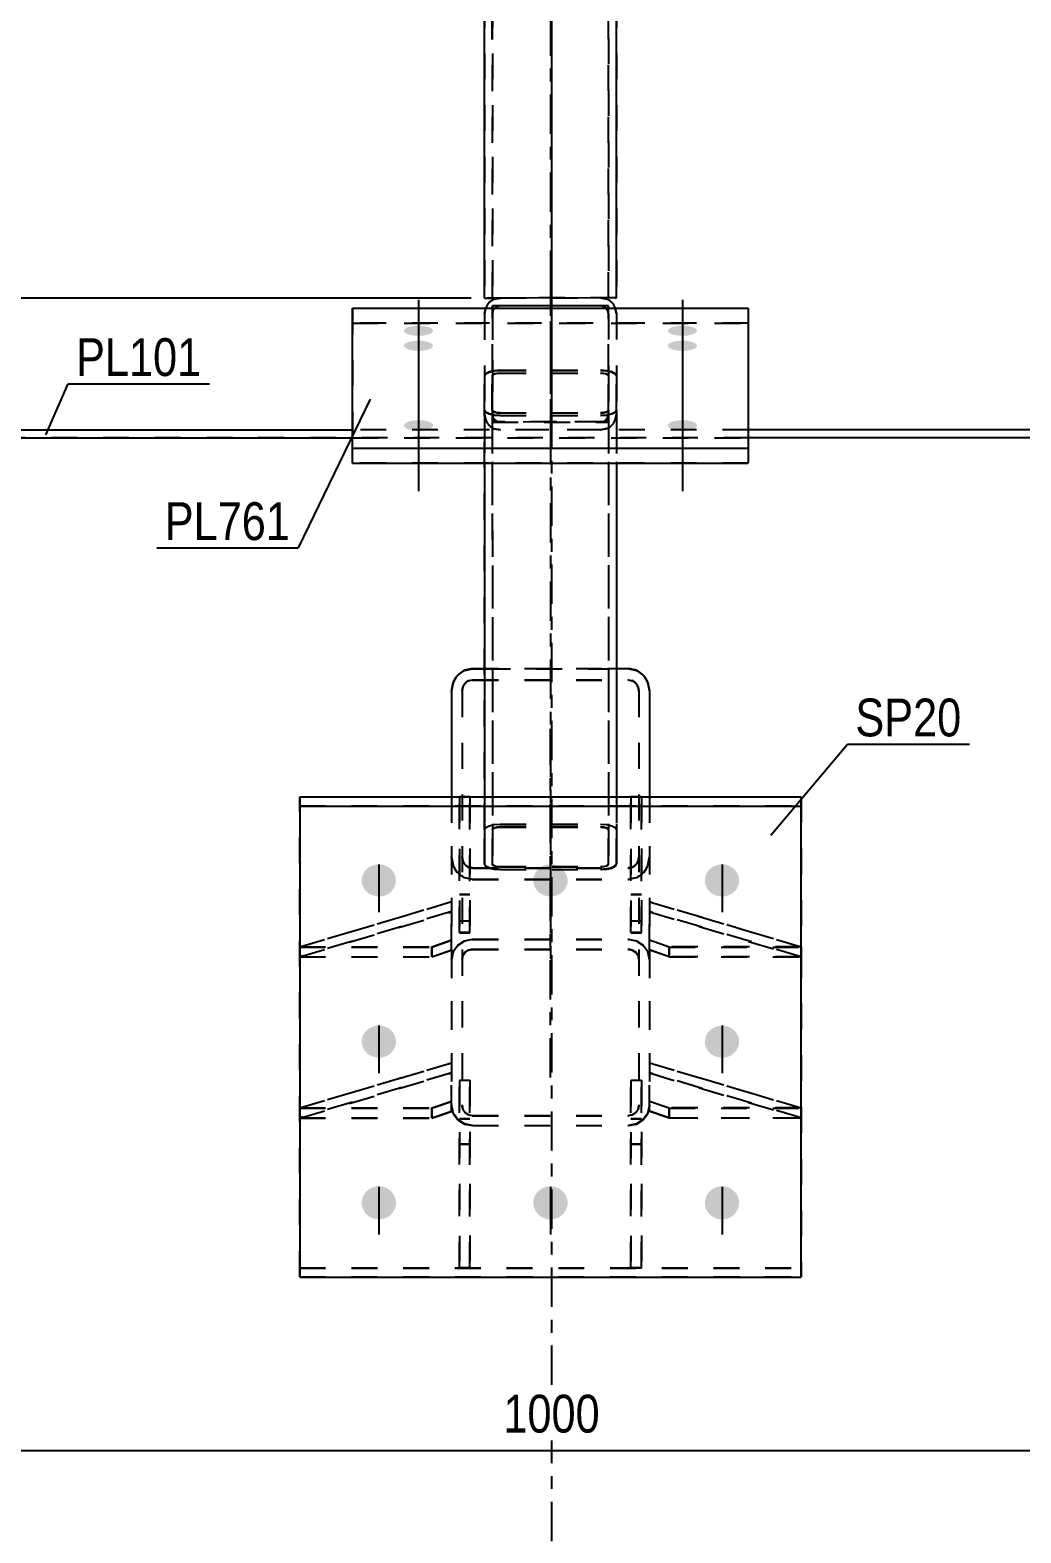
# Model space of a CAD drawing. Header units: millimetres. Extents: x -213 to 628, y -245 to 349.
# Drawn here: x -39.5 to 35.6, y 167.3 to 281.2 of the extents above; entities that cross this region are included whole.
import ezdxf

# ---------------------------------------------------------------- set-up
doc = ezdxf.new("R2010")
doc.units = ezdxf.units.MM
doc.linetypes.add('DXK_LINE_DOT2', pattern=[3.9198, 1.9599, -1.9599])
doc.linetypes.add('DXK_LINE_DOT3', pattern=[5.9187, 2.979, -0.9799, 0.9799, -0.9799])
doc.styles.add('Arial Narrow', font='ARIALN.TTF', dxfattribs={"height": 0.2})

# ---------------------------------------------------------------- blocks, each defined once
blk = doc.blocks.new('Bolt-339279055-4364 - 4358')
at = {"linetype": 'Continuous'}
for points in [[(-13.09, 218.01), (-12.82, 217.99), (-12.56, 217.91), (-12.33, 217.78), (-12.13, 217.61), (-11.97, 217.4), (-11.86, 217.17), (-11.8, 216.92), (-11.8, 216.66), (-11.86, 216.41), (-11.97, 216.18), (-12.13, 215.97), (-12.33, 215.8), (-12.56, 215.68), (-12.82, 215.6), (-13.09, 215.57), (-13.36, 215.6), (-13.62, 215.68), (-13.86, 215.8), (-14.06, 215.97), (-14.22, 216.18), (-14.33, 216.41), (-14.39, 216.66), (-14.39, 216.92), (-14.33, 217.17), (-14.22, 217.4), (-14.06, 217.61), (-13.86, 217.78), (-13.62, 217.91), (-13.36, 217.99)], [(-0.09, 218.01), (0.18, 217.99), (0.44, 217.91), (0.67, 217.78), (0.87, 217.61), (1.03, 217.4), (1.14, 217.17), (1.2, 216.92), (1.2, 216.66), (1.14, 216.41), (1.03, 216.18), (0.87, 215.97), (0.67, 215.8), (0.44, 215.68), (0.18, 215.6), (-0.09, 215.57), (-0.36, 215.6), (-0.62, 215.68), (-0.86, 215.8), (-1.06, 215.97), (-1.22, 216.18), (-1.33, 216.41), (-1.39, 216.66), (-1.39, 216.92), (-1.33, 217.17), (-1.22, 217.4), (-1.06, 217.61), (-0.86, 217.78), (-0.62, 217.91), (-0.36, 217.99)], [(12.91, 218.01), (13.18, 217.99), (13.44, 217.91), (13.67, 217.78), (13.87, 217.61), (14.03, 217.4), (14.14, 217.17), (14.2, 216.92), (14.2, 216.66), (14.14, 216.41), (14.03, 216.18), (13.87, 215.97), (13.67, 215.8), (13.44, 215.68), (13.18, 215.6), (12.91, 215.57), (12.64, 215.6), (12.38, 215.68), (12.14, 215.8), (11.94, 215.97), (11.78, 216.18), (11.67, 216.41), (11.61, 216.66), (11.61, 216.92), (11.67, 217.17), (11.78, 217.4), (11.94, 217.61), (12.14, 217.78), (12.38, 217.91), (12.64, 217.99)], [(-13.09, 205.8), (-12.82, 205.77), (-12.56, 205.69), (-12.33, 205.56), (-12.13, 205.39), (-11.97, 205.19), (-11.86, 204.95), (-11.8, 204.7), (-11.8, 204.45), (-11.86, 204.2), (-11.97, 203.96), (-12.13, 203.76), (-12.33, 203.59), (-12.56, 203.46), (-12.82, 203.38), (-13.09, 203.35), (-13.36, 203.38), (-13.62, 203.46), (-13.86, 203.59), (-14.06, 203.76), (-14.22, 203.96), (-14.33, 204.2), (-14.39, 204.45), (-14.39, 204.7), (-14.33, 204.95), (-14.22, 205.19), (-14.06, 205.39), (-13.86, 205.56), (-13.62, 205.69), (-13.36, 205.77)], [(12.91, 205.8), (13.18, 205.77), (13.44, 205.69), (13.67, 205.56), (13.87, 205.39), (14.03, 205.19), (14.14, 204.95), (14.2, 204.7), (14.2, 204.45), (14.14, 204.2), (14.03, 203.96), (13.87, 203.76), (13.67, 203.59), (13.44, 203.46), (13.18, 203.38), (12.91, 203.35), (12.64, 203.38), (12.38, 203.46), (12.14, 203.59), (11.94, 203.76), (11.78, 203.96), (11.67, 204.2), (11.61, 204.45), (11.61, 204.7), (11.67, 204.95), (11.78, 205.19), (11.94, 205.39), (12.14, 205.56), (12.38, 205.69), (12.64, 205.77)], [(-13.09, 193.61), (-12.82, 193.59), (-12.56, 193.51), (-12.33, 193.37), (-12.13, 193.2), (-11.97, 192.99), (-11.86, 192.75), (-11.8, 192.49), (-11.8, 192.23), (-11.86, 191.97), (-11.97, 191.73), (-12.13, 191.52), (-12.33, 191.34), (-12.56, 191.21), (-12.82, 191.13), (-13.09, 191.11), (-13.36, 191.13), (-13.62, 191.21), (-13.86, 191.34), (-14.06, 191.52), (-14.22, 191.73), (-14.33, 191.97), (-14.39, 192.23), (-14.39, 192.49), (-14.33, 192.75), (-14.22, 192.99), (-14.06, 193.2), (-13.86, 193.37), (-13.62, 193.51), (-13.36, 193.59)], [(-0.09, 193.61), (0.18, 193.59), (0.44, 193.51), (0.67, 193.37), (0.87, 193.2), (1.03, 192.99), (1.14, 192.75), (1.2, 192.49), (1.2, 192.23), (1.14, 191.97), (1.03, 191.73), (0.87, 191.52), (0.67, 191.34), (0.44, 191.21), (0.18, 191.13), (-0.09, 191.11), (-0.36, 191.13), (-0.62, 191.21), (-0.86, 191.34), (-1.06, 191.52), (-1.22, 191.73), (-1.33, 191.97), (-1.39, 192.23), (-1.39, 192.49), (-1.33, 192.75), (-1.22, 192.99), (-1.06, 193.2), (-0.86, 193.37), (-0.62, 193.51), (-0.36, 193.59)], [(12.91, 193.61), (13.18, 193.59), (13.44, 193.51), (13.67, 193.37), (13.87, 193.2), (14.03, 192.99), (14.14, 192.75), (14.2, 192.49), (14.2, 192.23), (14.14, 191.97), (14.03, 191.73), (13.87, 191.52), (13.67, 191.34), (13.44, 191.21), (13.18, 191.13), (12.91, 191.11), (12.64, 191.13), (12.38, 191.21), (12.14, 191.34), (11.94, 191.52), (11.78, 191.73), (11.67, 191.97), (11.61, 192.23), (11.61, 192.49), (11.67, 192.75), (11.78, 192.99), (11.94, 193.2), (12.14, 193.37), (12.38, 193.51), (12.64, 193.59)]]:
    blk.add_hatch(color=1, dxfattribs=at).paths.add_polyline_path(points)
at = {"color": 1, "linetype": 'Continuous'}
for p, q in [((-13.09, 217.99), (-13.09, 214.4)), ((-0.09, 217.99), (-0.09, 214.4)), ((12.91, 217.99), (12.91, 214.4)), ((-13.09, 205.77), (-13.09, 202.18)), ((12.91, 205.77), (12.91, 202.18)), ((-13.09, 193.56), (-13.09, 189.97)), ((-0.09, 193.56), (-0.09, 189.97)), ((12.91, 193.56), (12.91, 189.97))]:
    blk.add_line(p, q, dxfattribs=at)
blk = doc.blocks.new('Part-339279055-4369 - 4358')
at = {"color": 2, "linetype": 'Continuous'}
for p, q in [((18.91, 223.11), (-19.09, 223.11)), ((-19.09, 223.11), (-19.09, 186.72)), ((-19.09, 222.43), (18.91, 222.43)), ((18.91, 186.72), (18.91, 223.11)), ((-19.09, 186.72), (18.91, 186.72))]:
    blk.add_line(p, q, dxfattribs=at)
at = {"color": 7, "linetype": 'DXK_LINE_DOT2'}
blk.add_line((-19.09, 187.41), (18.91, 187.41), dxfattribs=at)
blk = doc.blocks.new('Part-339279055-4383 - 4358')
at = {"color": 2, "linetype": 'Continuous'}
for p, q in [((-6.61, 232.7), (-5.99, 232.83)), ((-5.99, 232.83), (-5.09, 232.83)), ((5.81, 232.83), (4.91, 232.83)), ((5.81, 232.83), (6.42, 232.7)), ((-7.59, 231.13), (-7.47, 231.78)), ((7.29, 231.78), (7.41, 231.13)), ((-7.59, 231.13), (-7.59, 223.11)), ((7.41, 231.13), (7.41, 223.11))]:
    blk.add_line(p, q, dxfattribs=at)
at = {"color": 7, "linetype": 'DXK_LINE_DOT2'}
for p, q in [((-5.09, 232.83), (4.26, 232.83)), ((4.91, 232.83), (4.26, 232.83)), ((-6.73, 231.45), (-6.79, 231.13)), ((-5.99, 231.98), (-6.3, 231.91)), ((-5.99, 231.98), (5.81, 231.98)), ((6.11, 231.91), (5.81, 231.98)), ((6.61, 231.13), (6.55, 231.45)), ((-6.79, 231.13), (-6.79, 199.72)), ((6.61, 231.13), (6.61, 199.72)), ((-7.59, 223.11), (-7.59, 199.72)), ((7.41, 223.11), (7.41, 199.72)), ((-7.47, 217.92), (-7.59, 218.57)), ((-6.79, 218.57), (-6.73, 218.24)), ((-6.3, 217.78), (-5.99, 217.72)), ((-5.99, 217.72), (5.81, 217.72)), ((5.81, 217.72), (6.11, 217.78)), ((6.55, 218.24), (6.61, 218.57)), ((7.41, 218.57), (7.29, 217.92)), ((-5.99, 216.87), (-6.61, 217)), ((-5.99, 216.87), (5.81, 216.87)), ((6.42, 217), (5.81, 216.87)), ((-7.12, 211.87), (-7.47, 211.38)), ((-6.61, 212.19), (-7.12, 211.87)), ((-5.99, 212.31), (-6.61, 212.19)), ((-5.99, 212.31), (5.81, 212.31)), ((6.42, 212.19), (5.81, 212.31)), ((6.94, 211.87), (6.42, 212.19)), ((7.29, 211.38), (6.94, 211.87)), ((-7.47, 211.38), (-7.59, 210.8)), ((-6.79, 210.8), (-6.73, 211.09)), ((-6.73, 211.09), (-6.56, 211.34)), ((-6.56, 211.34), (-6.3, 211.5)), ((-6.3, 211.5), (-5.99, 211.56)), ((-5.99, 211.56), (5.81, 211.56)), ((5.81, 211.56), (6.11, 211.5)), ((6.11, 211.5), (6.37, 211.34)), ((6.37, 211.34), (6.55, 211.09)), ((6.55, 211.09), (6.61, 210.8)), ((7.41, 210.8), (7.29, 211.38)), ((-7.59, 199.72), (-7.47, 199.14)), ((-6.73, 199.43), (-6.79, 199.72)), ((-6.56, 199.18), (-6.73, 199.43)), ((6.55, 199.43), (6.37, 199.18)), ((6.61, 199.72), (6.55, 199.43)), ((7.29, 199.14), (7.41, 199.72)), ((-7.47, 199.14), (-7.12, 198.65)), ((-7.12, 198.65), (-6.61, 198.33)), ((-6.61, 198.33), (-5.99, 198.21)), ((-6.3, 199.02), (-6.56, 199.18)), ((-5.99, 198.96), (-6.3, 199.02)), ((-5.99, 198.96), (5.81, 198.96)), ((-5.99, 198.21), (5.81, 198.21)), ((6.11, 199.02), (5.81, 198.96)), ((5.81, 198.21), (6.42, 198.33)), ((6.37, 199.18), (6.11, 199.02)), ((6.42, 198.33), (6.94, 198.65)), ((6.94, 198.65), (7.29, 199.14))]:
    blk.add_line(p, q, dxfattribs=at)
at = {"color": 2, "linetype": 'Continuous'}
for centre, start, end in [((-5.92, 231.19), 114.32, 159.2417), ((5.74, 231.19), 20.7583, 65.68)]:
    blk.add_arc(centre, 1.65, start, end, dxfattribs=at)
at = {"color": 7, "linetype": 'DXK_LINE_DOT2'}
for centre, radius, start, end in [((-5.96, 231.16), 0.827, 114.32, 159.2417), ((5.77, 231.16), 0.827, 20.7583, 65.68), ((-5.92, 218.5), 1.65, 200.7583, 245.68), ((-5.96, 218.54), 0.827, 200.7583, 245.68), ((5.77, 218.54), 0.827, 294.32, 339.2417), ((5.74, 218.5), 1.65, 294.32, 339.2417)]:
    blk.add_arc(centre, radius, start, end, dxfattribs=at)
blk = doc.blocks.new('Part-339279055-12750 - 4358')
at = {"color": 2, "linetype": 'Continuous'}
for p, q in [((-4.35, 291.63), (-4.74, 291.53)), ((-3.9, 291.66), (-4.35, 291.63)), ((-3.9, 291.66), (3.7, 291.66)), ((4.16, 291.63), (3.7, 291.66)), ((4.55, 291.53), (4.16, 291.63)), ((-5, 291.39), (-5.1, 291.23)), ((-5.1, 288.46), (-5.1, 291.23)), ((-4.74, 291.53), (-5, 291.39)), ((-4.5, 291.23), (-4.45, 291.31)), ((-4.5, 288.46), (-4.5, 291.23)), ((-4.45, 291.31), (-4.32, 291.38)), ((-4.32, 291.38), (-4.13, 291.43)), ((-4.13, 291.43), (-3.9, 291.44)), ((-3.9, 291.44), (3.7, 291.44)), ((3.7, 291.44), (3.93, 291.43)), ((3.93, 291.43), (4.13, 291.38)), ((4.13, 291.38), (4.26, 291.31)), ((4.26, 291.31), (4.3, 291.23)), ((4.3, 288.46), (4.3, 291.23)), ((4.81, 291.39), (4.55, 291.53)), ((4.9, 291.23), (4.81, 291.39)), ((4.9, 288.46), (4.9, 291.23)), ((-5.09, 260.93), (-5.1, 288.46)), ((-5.1, 288.46), (-5, 288.29)), ((-5, 288.29), (-4.74, 288.15)), ((-4.45, 288.37), (-4.5, 288.46)), ((-4.32, 288.3), (-4.45, 288.37)), ((-4.13, 288.25), (-4.32, 288.3)), ((-3.9, 288.24), (-4.13, 288.25)), ((-3.9, 288.24), (3.7, 288.24)), ((3.93, 288.25), (3.7, 288.24)), ((4.13, 288.3), (3.93, 288.25)), ((4.26, 288.37), (4.13, 288.3)), ((4.3, 288.46), (4.26, 288.37)), ((4.55, 288.15), (4.81, 288.29)), ((4.81, 288.29), (4.9, 288.46)), ((4.91, 260.94), (4.9, 288.46)), ((-4.74, 288.15), (-4.35, 288.05)), ((-4.35, 288.05), (-3.9, 288.02)), ((-3.9, 288.02), (3.7, 288.02)), ((3.7, 288.02), (4.16, 288.05)), ((4.16, 288.05), (4.55, 288.15)), ((-5.09, 260.93), (-5.09, 260.93)), ((-5.09, 260.93), (-3.89, 260.93)), ((4.82, 260.94), (3.71, 260.94)), ((4.82, 260.94), (4.91, 260.94)), ((4.91, 260.94), (4.91, 260.94))]:
    blk.add_line(p, q, dxfattribs=at)
at = {"color": 7, "linetype": 'DXK_LINE_DOT2'}
for p, q in [((-5.1, 291.23), (-5.09, 260.93)), ((-4.5, 291.23), (-4.49, 260.93)), ((4.31, 260.94), (4.3, 291.23)), ((4.9, 291.23), (4.91, 260.94)), ((-4.49, 260.93), (-4.5, 288.46)), ((4.3, 288.46), (4.31, 260.94)), ((-5.09, 260.93), (-5, 260.93)), ((-4.49, 260.93), (-4.49, 260.93)), ((-3.89, 260.93), (3.71, 260.94)), ((4.31, 260.94), (4.31, 260.94)), ((4.91, 260.94), (4.91, 260.94))]:
    blk.add_line(p, q, dxfattribs=at)
blk = doc.blocks.new('Bolt-339279055-12755 - 4358')
at = {"linetype": 'Continuous'}
blk.add_hatch(color=1, dxfattribs=at).paths.add_polyline_path([(9.91, 257.7), (10.14, 257.69), (10.35, 257.67), (10.55, 257.63), (10.72, 257.57), (10.86, 257.51), (10.95, 257.43), (11, 257.36), (11, 257.27), (10.95, 257.19), (10.86, 257.12), (10.72, 257.05), (10.55, 257), (10.35, 256.96), (10.14, 256.93), (9.91, 256.93), (9.68, 256.93), (9.46, 256.96), (9.26, 257), (9.09, 257.05), (8.95, 257.12), (8.86, 257.19), (8.81, 257.27), (8.81, 257.36), (8.86, 257.43), (8.95, 257.51), (9.09, 257.57), (9.26, 257.63), (9.46, 257.67), (9.68, 257.69)])
at = {"color": 1, "linetype": 'Continuous'}
blk.add_line((9.91, 260.79), (9.91, 253.46), dxfattribs=at)
at = {"color": 1, "linetype": 'DXK_LINE_DOT2'}
blk.add_line((9.91, 253.61), (9.91, 246.28), dxfattribs=at)
blk = doc.blocks.new('Part-339279055-4520 - 4358')
at = {"color": 7, "linetype": 'DXK_LINE_DOT2'}
for p, q in [((-19.09, 186.74), (-19.09, 223.14)), ((-19.09, 223.14), (18.91, 223.14)), ((-19.09, 222.45), (18.91, 222.45)), ((18.91, 223.14), (18.91, 186.74)), ((-19.09, 187.43), (18.91, 187.43)), ((-19.09, 186.74), (18.91, 186.74))]:
    blk.add_line(p, q, dxfattribs=at)
blk = doc.blocks.new('Part-339279055-12751 - 4358')
at = {"color": 2, "linetype": 'Continuous'}
for p, q in [((-3.89, 260.93), (-4.35, 260.84)), ((3.71, 260.94), (-3.89, 260.93)), ((4.16, 260.84), (3.71, 260.94)), ((-5, 260.19), (-5.01, 260.16)), ((4.82, 260.16), (4.81, 260.19))]:
    blk.add_line(p, q, dxfattribs=at)
at = {"color": 7, "linetype": 'DXK_LINE_DOT2'}
for p, q in [((-4.35, 260.84), (-3.89, 260.93)), ((3.71, 260.94), (4.16, 260.84)), ((-5.09, 259.73), (-5, 260.19)), ((-5.01, 260.16), (-5.09, 259.73)), ((-5.09, 259.73), (-5.09, 252.13)), ((-4.45, 259.96), (-4.49, 259.73)), ((-4.49, 259.73), (-4.49, 252.13)), ((-4.32, 260.16), (-4.45, 259.96)), ((-4.12, 260.29), (-4.32, 260.16)), ((-3.89, 260.33), (-4.12, 260.29)), ((3.71, 260.34), (-3.89, 260.33)), ((3.93, 260.29), (3.71, 260.34)), ((4.13, 260.16), (3.93, 260.29)), ((4.26, 259.96), (4.13, 260.16)), ((4.31, 259.74), (4.26, 259.96)), ((4.31, 259.74), (4.31, 252.14)), ((4.81, 260.19), (4.91, 259.74)), ((4.91, 259.74), (4.82, 260.16)), ((4.91, 259.74), (4.91, 252.14)), ((-5.09, 252.13), (-5, 251.67)), ((-5, 251.67), (-5.09, 252.13)), ((-4.49, 252.13), (-4.45, 251.9)), ((-4.45, 251.9), (-4.32, 251.71)), ((-4.32, 251.71), (-4.12, 251.58)), ((3.94, 251.58), (4.13, 251.71)), ((4.13, 251.71), (4.26, 251.91)), ((4.26, 251.91), (4.31, 252.14)), ((4.82, 251.68), (4.91, 252.14)), ((4.91, 252.14), (4.82, 251.68)), ((-4.35, 251.02), (-3.9, 250.93)), ((-3.89, 250.93), (-4.35, 251.02)), ((-4.12, 251.58), (-3.89, 251.53)), ((-3.9, 250.93), (-3.89, 250.93)), ((3.71, 251.54), (-3.89, 251.53)), ((3.71, 250.94), (-3.89, 250.93)), ((3.71, 251.54), (3.94, 251.58)), ((4.17, 251.03), (3.71, 250.94)), ((3.71, 250.94), (4.13, 251.02)), ((4.13, 251.02), (4.17, 251.03))]:
    blk.add_line(p, q, dxfattribs=at)
at = {"color": 7, "linetype": 'DXK_LINE_DOT3'}
blk.add_line((-0.09, 255.93), (-0.09, 255.93), dxfattribs=at)
at = {"color": 2, "linetype": 'Continuous'}
for centre, start, end in [((-3.89, 259.73), 112.51, 157.51), ((3.71, 259.74), 22.51, 67.51)]:
    blk.add_arc(centre, 1.2, start, end, dxfattribs=at)
at = {"color": 7, "linetype": 'DXK_LINE_DOT2'}
for centre, start, end in [((-3.89, 259.73), 112.51, 157.51), ((3.71, 259.74), 22.51, 67.51), ((-3.89, 252.13), 202.51, 247.51), ((-3.89, 252.13), 202.51, 247.51), ((3.71, 252.14), 292.51, 337.51), ((3.71, 252.14), 292.51, 337.51)]:
    blk.add_arc(centre, 1.2, start, end, dxfattribs=at)
blk = doc.blocks.new('Bolt-339279055-12756 - 4358')
at = {"linetype": 'Continuous'}
for points in [[(-10.09, 258.07), (-10.32, 258.07), (-10.54, 258.1), (-10.74, 258.14), (-10.91, 258.19), (-11.05, 258.26), (-11.14, 258.33), (-11.19, 258.41), (-11.19, 258.49), (-11.14, 258.57), (-11.05, 258.64), (-10.91, 258.71), (-10.74, 258.76), (-10.54, 258.8), (-10.32, 258.83), (-10.09, 258.84), (-9.86, 258.83), (-9.65, 258.8), (-9.45, 258.76), (-9.28, 258.71), (-9.14, 258.64), (-9.05, 258.57), (-9, 258.49), (-9, 258.41), (-9.05, 258.33), (-9.14, 258.26), (-9.28, 258.19), (-9.45, 258.14), (-9.65, 258.1), (-9.86, 258.07)], [(-10.09, 250.85), (-10.32, 250.86), (-10.54, 250.88), (-10.74, 250.93), (-10.91, 250.99), (-11.05, 251.06), (-11.14, 251.13), (-11.19, 251.22), (-11.19, 251.3), (-11.14, 251.39), (-11.05, 251.47), (-10.91, 251.54), (-10.74, 251.6), (-10.54, 251.64), (-10.32, 251.67), (-10.09, 251.67), (-9.86, 251.67), (-9.65, 251.64), (-9.45, 251.6), (-9.28, 251.54), (-9.14, 251.47), (-9.05, 251.39), (-9, 251.3), (-9, 251.22), (-9.05, 251.13), (-9.14, 251.06), (-9.28, 250.99), (-9.45, 250.93), (-9.65, 250.88), (-9.86, 250.86)]]:
    blk.add_hatch(color=1, dxfattribs=at).paths.add_polyline_path(points)
at = {"color": 1, "linetype": 'Continuous'}
for p, q in [((-10.09, 260.8), (-10.09, 253.47)), ((-10.09, 253.61), (-10.09, 246.28))]:
    blk.add_line(p, q, dxfattribs=at)
blk = doc.blocks.new('Part-339279055-4615 - 4358')
at = {"color": 7, "linetype": 'DXK_LINE_DOT2'}
for p, q in [((-6.19, 201.63), (-6.99, 201.63)), ((-6.99, 201.63), (-6.99, 187.41)), ((-6.19, 187.41), (-6.19, 201.63)), ((-6.99, 198.72), (-6.19, 198.72)), ((-6.99, 196.8), (-6.19, 196.8)), ((-6.19, 187.41), (-6.99, 187.41))]:
    blk.add_line(p, q, dxfattribs=at)
blk = doc.blocks.new('Part-339279055-4611 - 4358')
at = {"color": 7, "linetype": 'DXK_LINE_DOT2'}
for p, q in [((7.41, 199.31), (7.41, 202.97)), ((7.41, 202.97), (18.91, 199.55)), ((18.91, 198.8), (7.41, 202.22)), ((7.41, 200.06), (8.91, 199.55)), ((18.91, 199.55), (8.91, 199.55)), ((8.91, 199.55), (8.91, 198.8)), ((18.91, 199.55), (18.91, 198.8)), ((8.91, 198.8), (7.41, 199.31)), ((8.91, 198.8), (18.91, 198.8))]:
    blk.add_line(p, q, dxfattribs=at)
blk = doc.blocks.new('Part-339279055-4619 - 4358')
at = {"color": 7, "linetype": 'DXK_LINE_DOT2'}
for p, q in [((-7.59, 202.95), (-19.09, 199.53)), ((-7.59, 199.29), (-7.59, 202.95)), ((-19.09, 198.78), (-7.59, 202.2)), ((-19.09, 199.53), (-9.09, 199.53)), ((-19.09, 199.53), (-19.09, 198.78)), ((-9.09, 199.53), (-7.59, 200.04)), ((-9.09, 199.53), (-9.09, 198.78)), ((-19.09, 198.78), (-9.09, 198.78)), ((-9.09, 198.78), (-7.59, 199.29))]:
    blk.add_line(p, q, dxfattribs=at)
blk = doc.blocks.new('Part-339279055-4517 - 4358')
at = {"color": 2, "linetype": 'Continuous'}
for p, q in [((-49.5, 250.93), (-15.1, 250.93)), ((-49.5, 250.93), (-49.5, 250.33)), ((49.5, 250.93), (14.9, 250.93)), ((49.5, 250.93), (49.5, 250.33)), ((-49.5, 250.33), (-46.36, 250.33)), ((49.5, 250.33), (46.36, 250.33))]:
    blk.add_line(p, q, dxfattribs=at)
at = {"color": 7, "linetype": 'DXK_LINE_DOT2'}
for p, q in [((14.9, 250.93), (-15.1, 250.93)), ((46.36, 250.33), (-46.36, 250.33))]:
    blk.add_line(p, q, dxfattribs=at)
blk = doc.blocks.new('Part-339279055-4518 - 4358')
at = {"color": 7, "linetype": 'DXK_LINE_DOT2'}
for p, q in [((-5.99, 232.85), (-6.61, 232.72)), ((-5.99, 232.85), (5.81, 232.85)), ((6.42, 232.72), (5.81, 232.85)), ((-7.47, 231.8), (-7.59, 231.15)), ((-6.79, 231.15), (-6.73, 231.47)), ((-6.3, 231.93), (-5.99, 232)), ((-5.99, 232), (5.81, 232)), ((5.81, 232), (6.11, 231.93)), ((6.55, 231.47), (6.61, 231.15)), ((7.41, 231.15), (7.29, 231.8)), ((-7.59, 231.15), (-7.59, 199.74)), ((-6.79, 231.15), (-6.79, 199.74)), ((6.61, 231.15), (6.61, 199.74)), ((7.41, 231.15), (7.41, 199.74)), ((-7.59, 218.59), (-7.47, 217.94)), ((-6.73, 218.26), (-6.79, 218.59)), ((-5.99, 217.74), (-6.3, 217.8)), ((-5.99, 217.74), (5.81, 217.74)), ((6.11, 217.8), (5.81, 217.74)), ((6.61, 218.59), (6.55, 218.26)), ((7.29, 217.94), (7.41, 218.59)), ((-6.61, 217.02), (-5.99, 216.89)), ((-5.99, 216.89), (5.81, 216.89)), ((5.81, 216.89), (6.42, 217.02)), ((-7.47, 211.4), (-7.12, 211.89)), ((-7.12, 211.89), (-6.61, 212.21)), ((-6.61, 212.21), (-5.99, 212.33)), ((-5.99, 212.33), (5.81, 212.33)), ((5.81, 212.33), (6.42, 212.21)), ((6.42, 212.21), (6.94, 211.89)), ((6.94, 211.89), (7.29, 211.4)), ((-7.59, 210.83), (-7.47, 211.4)), ((-6.73, 211.11), (-6.79, 210.83)), ((-6.56, 211.36), (-6.73, 211.11)), ((-6.3, 211.52), (-6.56, 211.36)), ((-5.99, 211.58), (-6.3, 211.52)), ((-5.99, 211.58), (5.81, 211.58)), ((6.11, 211.52), (5.81, 211.58)), ((6.37, 211.36), (6.11, 211.52)), ((6.55, 211.11), (6.37, 211.36)), ((6.61, 210.83), (6.55, 211.11)), ((7.29, 211.4), (7.41, 210.83)), ((-7.47, 199.16), (-7.59, 199.74)), ((-6.79, 199.74), (-6.73, 199.45)), ((-6.73, 199.45), (-6.56, 199.21)), ((6.37, 199.21), (6.55, 199.45)), ((6.55, 199.45), (6.61, 199.74)), ((7.41, 199.74), (7.29, 199.16)), ((-7.12, 198.67), (-7.47, 199.16)), ((-6.61, 198.35), (-7.12, 198.67)), ((-5.99, 198.23), (-6.61, 198.35)), ((-6.56, 199.21), (-6.3, 199.04)), ((-6.3, 199.04), (-5.99, 198.99)), ((-5.99, 198.99), (5.81, 198.99)), ((-5.99, 198.23), (5.81, 198.23)), ((5.81, 198.99), (6.11, 199.04)), ((6.42, 198.35), (5.81, 198.23)), ((6.11, 199.04), (6.37, 199.21)), ((6.94, 198.67), (6.42, 198.35)), ((7.29, 199.16), (6.94, 198.67))]:
    blk.add_line(p, q, dxfattribs=at)
at = {"color": 7, "linetype": 'DXK_LINE_DOT3'}
blk.add_line((-0.09, 201.86), (-0.09, 228.29), dxfattribs=at)
at = {"color": 7, "linetype": 'DXK_LINE_DOT2'}
for centre, radius, start, end in [((-5.92, 231.21), 1.65, 114.32, 159.2417), ((5.74, 231.21), 1.65, 20.7583, 65.68), ((-5.96, 231.18), 0.827, 114.32, 159.2417), ((5.77, 231.18), 0.827, 20.7583, 65.68), ((-5.92, 218.52), 1.65, 200.7583, 245.68), ((-5.96, 218.56), 0.827, 200.7583, 245.68), ((5.77, 218.56), 0.827, 294.32, 339.2417), ((5.74, 218.52), 1.65, 294.32, 339.2417)]:
    blk.add_arc(centre, radius, start, end, dxfattribs=at)
blk = doc.blocks.new('Part-339279055-4609 - 4358')
at = {"color": 7, "linetype": 'DXK_LINE_DOT2'}
for p, q in [((6.01, 212.84), (6.01, 223.14)), ((6.81, 223.14), (6.01, 223.14)), ((6.81, 223.14), (6.81, 212.84)), ((6.01, 215.75), (6.81, 215.75)), ((6.01, 213.74), (6.81, 213.74)), ((6.81, 212.84), (6.01, 212.84))]:
    blk.add_line(p, q, dxfattribs=at)
blk = doc.blocks.new('Part-339279055-4613 - 4358')
at = {"color": 7, "linetype": 'DXK_LINE_DOT2'}
for p, q in [((-19.09, 199.55), (-7.59, 202.97)), ((-7.59, 199.31), (-7.59, 202.97)), ((-7.59, 202.22), (-19.09, 198.8)), ((-19.09, 198.8), (-19.09, 199.55)), ((-19.09, 199.55), (-9.09, 199.55)), ((-9.09, 199.55), (-7.59, 200.06)), ((-9.09, 198.8), (-9.09, 199.55)), ((-19.09, 198.8), (-9.09, 198.8)), ((-9.09, 198.8), (-7.59, 199.31))]:
    blk.add_line(p, q, dxfattribs=at)
blk = doc.blocks.new('Part-339279055-4617 - 4358')
at = {"color": 2, "linetype": 'Continuous'}
blk.add_line((-6.19, 223.11), (-6.99, 223.11), dxfattribs=at)
at = {"color": 7, "linetype": 'DXK_LINE_DOT2'}
for p, q in [((-6.99, 223.11), (-6.99, 212.82)), ((-6.19, 212.82), (-6.19, 223.11)), ((-6.99, 215.73), (-6.19, 215.73)), ((-6.99, 213.72), (-6.19, 213.72)), ((-6.99, 212.82), (-6.19, 212.82))]:
    blk.add_line(p, q, dxfattribs=at)
blk = doc.blocks.new('Part-339279055-4621 - 4358')
at = {"color": 7, "linetype": 'DXK_LINE_DOT2'}
for p, q in [((7.41, 199.29), (7.41, 202.95)), ((18.91, 199.53), (7.41, 202.95)), ((7.41, 202.2), (18.91, 198.78)), ((8.91, 199.53), (7.41, 200.04)), ((8.91, 198.78), (8.91, 199.53)), ((8.91, 199.53), (18.91, 199.53)), ((18.91, 198.78), (18.91, 199.53)), ((8.91, 198.78), (7.41, 199.29)), ((18.91, 198.78), (8.91, 198.78))]:
    blk.add_line(p, q, dxfattribs=at)
blk = doc.blocks.new('Part-339279055-4545 - 4358')
at = {"color": 7, "linetype": 'DXK_LINE_DOT3'}
blk.add_line((0, 166.72), (0, 260.33), dxfattribs=at)
at = {"color": 2, "linetype": 'Continuous'}
for p, q in [((-46.3, 250.33), (-15.1, 250.33)), ((46.36, 250.33), (14.9, 250.33))]:
    blk.add_line(p, q, dxfattribs=at)
at = {"color": 7, "linetype": 'DXK_LINE_DOT2'}
blk.add_line((-15.1, 250.33), (14.9, 250.33), dxfattribs=at)
blk = doc.blocks.new('Bolt-339279055-4550 - 4358')
at = {"color": 1, "linetype": 'DXK_LINE_DOT2'}
for p, q in [((-13.09, 218.01), (-13.09, 214.42)), ((-0.09, 218.01), (-0.09, 214.42)), ((12.91, 218.01), (12.91, 214.42)), ((-13.09, 205.79), (-13.09, 202.2)), ((12.91, 205.79), (12.91, 202.2)), ((-13.09, 193.58), (-13.09, 189.99)), ((-0.09, 193.58), (-0.09, 189.99)), ((12.91, 193.58), (12.91, 189.99))]:
    blk.add_line(p, q, dxfattribs=at)
blk = doc.blocks.new('Part-339279055-4607 - 4358')
at = {"color": 7, "linetype": 'DXK_LINE_DOT2'}
for p, q in [((6.01, 187.43), (6.01, 201.65)), ((6.01, 201.65), (6.81, 201.65)), ((6.81, 201.65), (6.81, 187.43)), ((6.01, 198.75), (6.81, 198.75)), ((6.01, 196.82), (6.81, 196.82)), ((6.81, 187.43), (6.01, 187.43))]:
    blk.add_line(p, q, dxfattribs=at)
blk = doc.blocks.new('Part-339279055-4608 - 4358')
at = {"color": 7, "linetype": 'DXK_LINE_DOT2'}
for p, q in [((-6.99, 187.43), (-6.99, 201.65)), ((-6.99, 201.65), (-6.19, 201.65)), ((-6.19, 201.65), (-6.19, 187.43)), ((-6.99, 198.75), (-6.19, 198.75)), ((-6.99, 196.82), (-6.19, 196.82)), ((-6.19, 187.43), (-6.99, 187.43))]:
    blk.add_line(p, q, dxfattribs=at)
blk = doc.blocks.new('Part-339279055-4610 - 4358')
at = {"color": 7, "linetype": 'DXK_LINE_DOT2'}
for p, q in [((-6.99, 212.84), (-6.99, 223.14)), ((-6.19, 223.14), (-6.99, 223.14)), ((-6.19, 223.14), (-6.19, 212.84)), ((-6.99, 215.75), (-6.19, 215.75)), ((-6.99, 213.74), (-6.19, 213.74)), ((-6.19, 212.84), (-6.99, 212.84))]:
    blk.add_line(p, q, dxfattribs=at)
blk = doc.blocks.new('Part-339279055-4612 - 4358')
at = {"color": 7, "linetype": 'DXK_LINE_DOT2'}
for p, q in [((7.41, 211.53), (7.41, 215.18)), ((7.41, 215.18), (18.91, 211.76)), ((18.91, 211.01), (7.41, 214.43)), ((7.41, 212.28), (8.91, 211.76)), ((8.91, 211.01), (7.41, 211.53)), ((18.91, 211.76), (8.91, 211.76)), ((8.91, 211.76), (8.91, 211.01)), ((8.91, 211.01), (18.91, 211.01)), ((18.91, 211.76), (18.91, 211.01))]:
    blk.add_line(p, q, dxfattribs=at)
blk = doc.blocks.new('Part-339279055-4614 - 4358')
at = {"color": 7, "linetype": 'DXK_LINE_DOT2'}
for p, q in [((-19.09, 211.76), (-7.59, 215.18)), ((-7.59, 214.43), (-19.09, 211.01)), ((-7.59, 211.53), (-7.59, 215.18)), ((-9.09, 211.76), (-7.59, 212.28)), ((-19.09, 211.01), (-19.09, 211.76)), ((-19.09, 211.76), (-9.09, 211.76)), ((-19.09, 211.01), (-9.09, 211.01)), ((-9.09, 211.01), (-9.09, 211.76)), ((-9.09, 211.01), (-7.59, 211.53))]:
    blk.add_line(p, q, dxfattribs=at)
blk = doc.blocks.new('Part-339279055-4616 - 4358')
at = {"color": 7, "linetype": 'DXK_LINE_DOT2'}
for p, q in [((6.81, 201.63), (6.01, 201.63)), ((6.01, 201.63), (6.01, 187.41)), ((6.81, 187.41), (6.81, 201.63)), ((6.01, 198.72), (6.81, 198.72)), ((6.01, 196.8), (6.81, 196.8)), ((6.81, 187.41), (6.01, 187.41))]:
    blk.add_line(p, q, dxfattribs=at)
blk = doc.blocks.new('Part-339279055-4618 - 4358')
at = {"color": 2, "linetype": 'Continuous'}
blk.add_line((6.81, 223.11), (6.01, 223.11), dxfattribs=at)
at = {"color": 7, "linetype": 'DXK_LINE_DOT2'}
for p, q in [((6.01, 223.11), (6.01, 212.82)), ((6.81, 212.82), (6.81, 223.11)), ((6.01, 215.73), (6.81, 215.73)), ((6.01, 213.72), (6.81, 213.72)), ((6.01, 212.82), (6.81, 212.82))]:
    blk.add_line(p, q, dxfattribs=at)
blk = doc.blocks.new('Part-339279055-4620 - 4358')
at = {"color": 7, "linetype": 'DXK_LINE_DOT2'}
for p, q in [((-7.59, 215.16), (-19.09, 211.74)), ((-19.09, 210.99), (-7.59, 214.41)), ((-7.59, 211.5), (-7.59, 215.16)), ((-9.09, 211.74), (-7.59, 212.26)), ((-19.09, 211.74), (-9.09, 211.74)), ((-19.09, 211.74), (-19.09, 210.99)), ((-19.09, 210.99), (-9.09, 210.99)), ((-9.09, 211.74), (-9.09, 210.99)), ((-9.09, 210.99), (-7.59, 211.5))]:
    blk.add_line(p, q, dxfattribs=at)
blk = doc.blocks.new('Part-339279055-4622 - 4358')
at = {"color": 7, "linetype": 'DXK_LINE_DOT2'}
for p, q in [((7.41, 211.5), (7.41, 215.16)), ((18.91, 211.74), (7.41, 215.16)), ((7.41, 214.41), (18.91, 210.99)), ((8.91, 211.74), (7.41, 212.26)), ((8.91, 210.99), (7.41, 211.5)), ((8.91, 210.99), (8.91, 211.74)), ((8.91, 211.74), (18.91, 211.74)), ((18.91, 210.99), (8.91, 210.99)), ((18.91, 210.99), (18.91, 211.74))]:
    blk.add_line(p, q, dxfattribs=at)
blk = doc.blocks.new('Part-339279055-12745 - 4358')
at = {"color": 7, "linetype": 'DXK_LINE_DOT3'}
blk.add_line((-0.1, 263.13), (-0.09, 209.93), dxfattribs=at)
at = {"color": 7, "linetype": 'DXK_LINE_DOT2'}
for p, q in [((-5.1, 255.03), (-5, 255.19)), ((-5, 255.19), (-4.74, 255.32)), ((-4.74, 255.32), (-4.35, 255.41)), ((-4.32, 255.18), (-4.45, 255.11)), ((-4.35, 255.41), (-3.9, 255.44)), ((-4.13, 255.22), (-4.32, 255.18)), ((-3.9, 255.24), (-4.13, 255.22)), ((-3.9, 255.44), (3.7, 255.44)), ((-3.9, 255.24), (3.7, 255.24)), ((3.7, 255.44), (4.16, 255.41)), ((3.93, 255.22), (3.7, 255.24)), ((4.13, 255.18), (3.93, 255.22)), ((4.26, 255.11), (4.13, 255.18)), ((4.16, 255.41), (4.55, 255.32)), ((4.55, 255.32), (4.81, 255.19)), ((4.81, 255.19), (4.9, 255.03)), ((-5.1, 252.43), (-5.1, 255.03)), ((-5.09, 220.62), (-5.1, 255.03)), ((-4.45, 255.11), (-4.5, 255.03)), ((-4.5, 252.43), (-4.5, 255.03)), ((-4.5, 255.03), (-4.49, 220.62)), ((4.3, 255.03), (4.26, 255.11)), ((4.3, 252.43), (4.3, 255.03)), ((4.3, 255.03), (4.31, 220.62)), ((4.9, 252.43), (4.9, 255.03)), ((4.9, 255.03), (4.91, 220.62)), ((-5.1, 252.43), (-5.09, 218.02)), ((-5, 252.27), (-5.1, 252.43)), ((-4.74, 252.14), (-5, 252.27)), ((-4.35, 252.05), (-4.74, 252.14)), ((-4.5, 252.43), (-4.49, 218.02)), ((-4.5, 252.43), (-4.45, 252.35)), ((-4.45, 252.35), (-4.32, 252.29)), ((-3.9, 252.02), (-4.35, 252.05)), ((-4.32, 252.29), (-4.13, 252.24)), ((-4.13, 252.24), (-3.9, 252.23)), ((-3.9, 252.23), (3.7, 252.23)), ((-3.9, 252.02), (3.7, 252.02)), ((3.7, 252.23), (3.93, 252.24)), ((4.16, 252.05), (3.7, 252.02)), ((3.93, 252.24), (4.13, 252.29)), ((4.13, 252.29), (4.26, 252.35)), ((4.55, 252.14), (4.16, 252.05)), ((4.26, 252.35), (4.3, 252.43)), ((4.3, 252.43), (4.31, 218.02)), ((4.81, 252.27), (4.55, 252.14)), ((4.9, 252.43), (4.81, 252.27)), ((4.9, 252.43), (4.91, 218.02)), ((-4.35, 221), (-4.74, 220.91)), ((-3.89, 221.03), (-4.35, 221)), ((-3.89, 221.03), (3.71, 221.03)), ((4.17, 221), (3.71, 221.03)), ((4.56, 220.91), (4.17, 221)), ((-5, 220.78), (-5.09, 220.62)), ((-5.09, 218.02), (-5.09, 220.62)), ((-4.74, 220.91), (-5, 220.78)), ((-4.49, 220.62), (-4.45, 220.7)), ((-4.49, 218.02), (-4.49, 220.62)), ((-4.45, 220.7), (-4.32, 220.77)), ((-4.32, 220.77), (-4.12, 220.81)), ((-4.12, 220.81), (-3.89, 220.83)), ((-3.89, 220.83), (3.71, 220.83)), ((3.71, 220.83), (3.94, 220.81)), ((3.94, 220.81), (4.13, 220.77)), ((4.13, 220.77), (4.26, 220.7)), ((4.26, 220.7), (4.31, 220.62)), ((4.31, 220.62), (4.31, 218.02)), ((4.82, 220.78), (4.56, 220.91)), ((4.91, 220.62), (4.82, 220.78)), ((4.91, 218.02), (4.91, 220.62)), ((-5.09, 218.02), (-5, 217.87)), ((-5, 217.87), (-4.74, 217.73)), ((-4.74, 217.73), (-4.35, 217.64)), ((-4.45, 217.95), (-4.49, 218.02)), ((-4.32, 217.88), (-4.45, 217.95)), ((-4.35, 217.64), (-3.89, 217.61)), ((-4.12, 217.83), (-4.32, 217.88)), ((-3.89, 217.82), (-4.12, 217.83)), ((-3.89, 217.82), (3.71, 217.82)), ((-3.89, 217.61), (3.71, 217.61)), ((3.94, 217.83), (3.71, 217.82)), ((3.71, 217.61), (4.17, 217.65)), ((4.13, 217.88), (3.94, 217.83)), ((4.26, 217.95), (4.13, 217.88)), ((4.17, 217.65), (4.56, 217.73)), ((4.31, 218.02), (4.26, 217.95)), ((4.56, 217.73), (4.82, 217.87)), ((4.82, 217.87), (4.91, 218.02))]:
    blk.add_line(p, q, dxfattribs=at)
blk = doc.blocks.new('Part-339279055-12746 - 4358')
at = {"color": 7, "linetype": 'DXK_LINE_DOT2'}
for p, q in [((-15.1, 260.15), (-15.1, 248.42)), ((-15.1, 260.15), (14.9, 260.15)), ((14.9, 260.15), (14.9, 248.42)), ((14.9, 259.02), (-15.1, 259.02)), ((-15.1, 249.55), (14.9, 249.55)), ((14.9, 248.42), (-15.1, 248.42))]:
    blk.add_line(p, q, dxfattribs=at)
blk = doc.blocks.new('Part-339279055-12747 - 4358')
at = {"color": 7, "linetype": 'DXK_LINE_DOT3'}
blk.add_line((-0.1, 263.13), (-0.09, 209.95), dxfattribs=at)
at = {"color": 7, "linetype": 'DXK_LINE_DOT2'}
for p, q in [((-5, 255.19), (-5.1, 255.04)), ((-4.74, 255.33), (-5, 255.19)), ((-4.35, 255.42), (-4.74, 255.33)), ((-4.45, 255.11), (-4.32, 255.18)), ((-3.9, 255.45), (-4.35, 255.42)), ((-4.32, 255.18), (-4.13, 255.23)), ((-4.13, 255.23), (-3.9, 255.24)), ((-3.9, 255.45), (3.7, 255.45)), ((-3.9, 255.24), (3.7, 255.24)), ((4.16, 255.42), (3.7, 255.45)), ((3.7, 255.24), (3.93, 255.23)), ((3.93, 255.23), (4.13, 255.18)), ((4.13, 255.18), (4.26, 255.12)), ((4.55, 255.33), (4.16, 255.42)), ((4.81, 255.19), (4.55, 255.33)), ((4.9, 255.04), (4.81, 255.19)), ((-5.1, 252.43), (-5.1, 255.04)), ((-5.1, 255.04), (-5.09, 220.64)), ((-4.5, 255.04), (-4.45, 255.11)), ((-4.5, 252.43), (-4.5, 255.04)), ((-4.5, 255.04), (-4.49, 220.64)), ((4.26, 255.12), (4.3, 255.04)), ((4.3, 252.44), (4.3, 255.04)), ((4.3, 255.04), (4.31, 220.64)), ((4.9, 252.44), (4.9, 255.04)), ((4.9, 255.04), (4.91, 220.64)), ((-5.1, 252.43), (-5.1, 248.42)), ((-5.1, 252.43), (-5, 252.28)), ((-5, 252.28), (-4.74, 252.14)), ((-4.74, 252.14), (-4.35, 252.06)), ((-4.5, 252.43), (-4.49, 218.04)), ((-4.45, 252.36), (-4.5, 252.43)), ((-4.32, 252.29), (-4.45, 252.36)), ((-4.35, 252.06), (-3.9, 252.02)), ((-4.13, 252.24), (-4.32, 252.29)), ((-3.9, 252.23), (-4.13, 252.24)), ((-3.9, 252.23), (3.7, 252.23)), ((-3.9, 252.02), (3.7, 252.02)), ((3.93, 252.25), (3.7, 252.23)), ((3.7, 252.02), (4.16, 252.06)), ((4.13, 252.29), (3.93, 252.25)), ((4.26, 252.36), (4.13, 252.29)), ((4.16, 252.06), (4.55, 252.14)), ((4.3, 252.44), (4.26, 252.36)), ((4.3, 252.44), (4.31, 218.04)), ((4.55, 252.14), (4.81, 252.28)), ((4.81, 252.28), (4.9, 252.44)), ((4.9, 252.44), (4.9, 248.42)), ((-5.09, 223.11), (-5.09, 218.04)), ((4.91, 223.11), (4.91, 218.04)), ((-4.74, 220.93), (-4.35, 221.02)), ((-4.35, 221.02), (-3.89, 221.05)), ((-3.89, 221.05), (3.71, 221.06)), ((3.71, 221.06), (4.17, 221.02)), ((4.17, 221.02), (4.56, 220.93)), ((-5.09, 220.64), (-5, 220.8)), ((-5.09, 220.64), (-5.09, 218.04)), ((-5, 220.8), (-4.74, 220.93)), ((-4.45, 220.72), (-4.49, 220.64)), ((-4.49, 220.64), (-4.49, 218.04)), ((-4.32, 220.79), (-4.45, 220.72)), ((-4.12, 220.83), (-4.32, 220.79)), ((-3.89, 220.85), (-4.12, 220.83)), ((-3.89, 220.85), (3.71, 220.85)), ((3.94, 220.83), (3.71, 220.85)), ((4.13, 220.79), (3.94, 220.83)), ((4.26, 220.72), (4.13, 220.79)), ((4.31, 220.64), (4.26, 220.72)), ((4.31, 218.04), (4.31, 220.64)), ((4.56, 220.93), (4.82, 220.8)), ((4.82, 220.8), (4.91, 220.64)), ((4.91, 220.64), (4.91, 218.04)), ((-5, 217.88), (-5.09, 218.04)), ((-4.74, 217.75), (-5, 217.88)), ((-4.35, 217.66), (-4.74, 217.75)), ((-4.49, 218.04), (-4.45, 217.96)), ((-4.45, 217.96), (-4.32, 217.9)), ((-3.89, 217.63), (-4.35, 217.66)), ((-4.32, 217.9), (-4.12, 217.85)), ((-4.12, 217.85), (-3.89, 217.84)), ((-3.89, 217.84), (3.71, 217.84)), ((-3.89, 217.63), (3.71, 217.63)), ((3.71, 217.84), (3.94, 217.85)), ((4.17, 217.66), (3.71, 217.63)), ((3.94, 217.85), (4.13, 217.9)), ((4.13, 217.9), (4.26, 217.96)), ((4.56, 217.75), (4.17, 217.66)), ((4.26, 217.96), (4.31, 218.04)), ((4.82, 217.89), (4.56, 217.75)), ((4.91, 218.04), (4.82, 217.89))]:
    blk.add_line(p, q, dxfattribs=at)
at = {"color": 2, "linetype": 'Continuous'}
for p, q in [((-5.1, 248.42), (-5.09, 223.11)), ((4.9, 248.42), (4.91, 223.11))]:
    blk.add_line(p, q, dxfattribs=at)
blk = doc.blocks.new('Part-339279055-12748 - 4358')
at = {"color": 2, "linetype": 'Continuous'}
for p, q in [((-15.1, 248.42), (-15.1, 260.16)), ((-15.1, 260.16), (14.9, 260.16)), ((14.9, 260.16), (14.9, 248.42)), ((-15.1, 249.55), (14.9, 249.55)), ((-15.1, 248.42), (14.9, 248.42))]:
    blk.add_line(p, q, dxfattribs=at)
at = {"color": 7, "linetype": 'DXK_LINE_DOT2'}
blk.add_line((-15.1, 259.03), (14.9, 259.03), dxfattribs=at)
blk = doc.blocks.new('Part-339279055-12749 - 4358')
at = {"color": 7, "linetype": 'DXK_LINE_DOT3'}
blk.add_line((-0.1, 300.03), (-0.09, 250.93), dxfattribs=at)
at = {"color": 2, "linetype": 'Continuous'}
for p, q in [((-5.1, 291.42), (-5, 291.58)), ((-5, 291.58), (-4.74, 291.73)), ((-4.74, 291.73), (-4.35, 291.82)), ((-4.35, 291.82), (-3.9, 291.85)), ((-3.9, 291.85), (3.7, 291.85)), ((3.7, 291.85), (4.16, 291.82)), ((4.16, 291.82), (4.55, 291.73)), ((4.55, 291.73), (4.81, 291.58)), ((4.81, 291.58), (4.9, 291.42)), ((-5.1, 291.42), (-5.1, 291.23)), ((4.9, 291.42), (4.9, 291.23))]:
    blk.add_line(p, q, dxfattribs=at)
at = {"color": 7, "linetype": 'DXK_LINE_DOT2'}
for p, q in [((-4.32, 291.57), (-4.45, 291.5)), ((-4.13, 291.62), (-4.32, 291.57)), ((-3.9, 291.64), (-4.13, 291.62)), ((-3.9, 291.64), (3.7, 291.64)), ((3.93, 291.62), (3.7, 291.64)), ((4.13, 291.57), (3.93, 291.62)), ((4.26, 291.5), (4.13, 291.57)), ((-5.1, 288.65), (-5.1, 291.42)), ((-5.1, 291.23), (-5.09, 260.93)), ((-4.45, 291.5), (-4.5, 291.42)), ((-4.5, 288.65), (-4.5, 291.42)), ((-4.49, 260.93), (-4.5, 291.42)), ((4.3, 291.42), (4.26, 291.5)), ((4.3, 288.65), (4.3, 291.42)), ((4.31, 260.94), (4.3, 291.42)), ((4.9, 288.65), (4.9, 291.42)), ((4.9, 291.23), (4.91, 260.94)), ((-5.09, 260.93), (-5.1, 288.65)), ((-5, 288.48), (-5.1, 288.65)), ((-4.74, 288.34), (-5, 288.48)), ((-4.35, 288.25), (-4.74, 288.34)), ((-4.49, 260.93), (-4.5, 288.65)), ((-4.5, 288.65), (-4.45, 288.57)), ((-4.45, 288.57), (-4.32, 288.5)), ((-3.9, 288.21), (-4.35, 288.25)), ((-4.32, 288.5), (-4.13, 288.45)), ((-4.13, 288.45), (-3.9, 288.43)), ((-3.9, 288.43), (3.7, 288.43)), ((-3.9, 288.21), (3.7, 288.21)), ((3.7, 288.43), (3.93, 288.45)), ((4.16, 288.25), (3.7, 288.21)), ((3.93, 288.45), (4.13, 288.5)), ((4.13, 288.5), (4.26, 288.57)), ((4.55, 288.34), (4.16, 288.25)), ((4.26, 288.57), (4.3, 288.65)), ((4.31, 260.94), (4.3, 288.65)), ((4.81, 288.48), (4.55, 288.34)), ((4.9, 288.65), (4.81, 288.48)), ((4.91, 260.94), (4.9, 288.65)), ((4.91, 260.94), (-5.09, 260.93))]:
    blk.add_line(p, q, dxfattribs=at)
blk = doc.blocks.new('Part-339279055-12752 - 4358')
at = {"color": 7, "linetype": 'DXK_LINE_DOT2'}
for p, q in [((-4.49, 251.54), (-4.49, 260.34)), ((4.31, 260.34), (-4.49, 260.34)), ((4.31, 251.54), (4.31, 260.34)), ((4.31, 251.54), (-4.49, 251.54))]:
    blk.add_line(p, q, dxfattribs=at)
blk = doc.blocks.new('Part-339279055-12753 - 4358')
at = {"color": 2, "linetype": 'Continuous'}
for p, q in [((-4.49, 260.33), (-4.49, 260.16)), ((4.31, 260.33), (-4.49, 260.33)), ((4.31, 260.16), (4.31, 260.33))]:
    blk.add_line(p, q, dxfattribs=at)
at = {"color": 7, "linetype": 'DXK_LINE_DOT2'}
for p, q in [((-4.49, 260.16), (-4.49, 251.53)), ((4.31, 251.53), (4.31, 260.16)), ((-4.49, 251.53), (4.31, 251.53))]:
    blk.add_line(p, q, dxfattribs=at)
blk = doc.blocks.new('Bolt-339279055-12754 - 4358')
at = {"linetype": 'Continuous'}
blk.add_hatch(color=1, dxfattribs=at).paths.add_polyline_path([(-10.09, 257.7), (-9.86, 257.69), (-9.65, 257.67), (-9.45, 257.63), (-9.28, 257.57), (-9.14, 257.51), (-9.05, 257.43), (-9, 257.36), (-9, 257.27), (-9.05, 257.19), (-9.14, 257.12), (-9.28, 257.05), (-9.45, 257), (-9.65, 256.96), (-9.86, 256.93), (-10.09, 256.93), (-10.32, 256.93), (-10.54, 256.96), (-10.74, 257), (-10.91, 257.05), (-11.05, 257.12), (-11.14, 257.19), (-11.19, 257.27), (-11.19, 257.36), (-11.14, 257.43), (-11.05, 257.51), (-10.91, 257.57), (-10.74, 257.63), (-10.54, 257.67), (-10.32, 257.69)])
at = {"color": 1, "linetype": 'Continuous'}
blk.add_line((-10.09, 260.79), (-10.09, 253.46), dxfattribs=at)
at = {"color": 1, "linetype": 'DXK_LINE_DOT2'}
blk.add_line((-10.09, 253.61), (-10.09, 246.28), dxfattribs=at)
blk = doc.blocks.new('Bolt-339279055-12757 - 4358')
at = {"linetype": 'Continuous'}
for points in [[(9.91, 258.07), (9.68, 258.07), (9.46, 258.1), (9.26, 258.14), (9.09, 258.19), (8.95, 258.26), (8.86, 258.33), (8.81, 258.41), (8.81, 258.49), (8.86, 258.57), (8.95, 258.64), (9.09, 258.71), (9.26, 258.76), (9.46, 258.8), (9.68, 258.83), (9.91, 258.84), (10.14, 258.83), (10.35, 258.8), (10.55, 258.76), (10.72, 258.71), (10.86, 258.64), (10.95, 258.57), (11, 258.49), (11, 258.41), (10.95, 258.33), (10.86, 258.26), (10.72, 258.19), (10.55, 258.14), (10.35, 258.1), (10.14, 258.07)], [(9.91, 250.85), (9.68, 250.86), (9.46, 250.88), (9.26, 250.93), (9.09, 250.99), (8.95, 251.06), (8.86, 251.13), (8.81, 251.22), (8.81, 251.3), (8.86, 251.39), (8.95, 251.47), (9.09, 251.54), (9.26, 251.6), (9.46, 251.64), (9.68, 251.67), (9.91, 251.67), (10.14, 251.67), (10.35, 251.64), (10.55, 251.6), (10.72, 251.54), (10.86, 251.47), (10.95, 251.39), (11, 251.3), (11, 251.22), (10.95, 251.13), (10.86, 251.06), (10.72, 250.99), (10.55, 250.93), (10.35, 250.88), (10.14, 250.86)]]:
    blk.add_hatch(color=1, dxfattribs=at).paths.add_polyline_path(points)
at = {"color": 1, "linetype": 'Continuous'}
for p, q in [((9.91, 260.8), (9.91, 253.47)), ((9.91, 253.61), (9.91, 246.28))]:
    blk.add_line(p, q, dxfattribs=at)
blk = doc.blocks.new('StraightDimension-339279055-4844 - 4358')
at = {"color": 7, "linetype": 'Continuous'}
for p, q in [((0, 251.93), (0, 307.24)), ((50, 251.33), (50, 307.24)), ((1.5, 304.99), (-1.5, 303.79)), ((0, 304.39), (50, 304.39)), ((48.5, 303.79), (51.5, 304.99))]:
    blk.add_line(p, q, dxfattribs=at)
at = {"color": 0}
blk.add_wipeout([(28.34, 305.14), (28.34, 309.34), (21.66, 309.34), (21.66, 305.14)], dxfattribs=at)
at = {"color": 3, "style": 'Arial Narrow'}
blk.add_text('500', height=2.863, dxfattribs=at).set_placement((22.26, 305.74))
blk = doc.blocks.new('StraightDimension-339279055-4836 - 4358')
at = {"color": 7, "linetype": 'Continuous'}
for p, q in [((-50, 251.33), (-50, 307.24)), ((0, 251.93), (0, 307.24)), ((-48.5, 304.99), (-51.5, 303.79)), ((-50, 304.39), (0, 304.39)), ((-1.5, 303.79), (1.5, 304.99))]:
    blk.add_line(p, q, dxfattribs=at)
at = {"color": 0}
blk.add_wipeout([(-21.66, 305.14), (-21.66, 309.34), (-28.34, 309.34), (-28.34, 305.14)], dxfattribs=at)
at = {"color": 3, "style": 'Arial Narrow'}
blk.add_text('500', height=2.863, dxfattribs=at).set_placement((-27.74, 305.74))
blk = doc.blocks.new('StraightDimension-339279055-4809 - 4358')
at = {"color": 7, "linetype": 'Continuous'}
for p, q in [((-50, 216.83), (-50, 171.2)), ((50, 216.83), (50, 171.2)), ((-48.5, 174.2), (-51.5, 173)), ((-50, 173.6), (50, 173.6)), ((48.5, 173), (51.5, 174.2))]:
    blk.add_line(p, q, dxfattribs=at)
at = {"color": 0}
blk.add_wipeout([(4.26, 174.35), (4.26, 178.55), (-4.26, 178.55), (-4.26, 174.35)], dxfattribs=at)
at = {"color": 3, "style": 'Arial Narrow'}
blk.add_text('1000', height=2.863, dxfattribs=at).set_placement((-3.66, 174.95))
blk = doc.blocks.new('StraightDimension-339279055-16036 - 4358')
at = {"color": 7, "linetype": 'Continuous'}
blk.add_line((-6.09, 260.93), (-176.01, 260.93), dxfattribs=at)
blk = doc.blocks.new('StraightDimension-339279055-16037 - 4358')
at = {"color": 7, "linetype": 'Continuous'}
blk.add_line((-6.09, 260.93), (-176.01, 260.93), dxfattribs=at)
blk = doc.blocks.new('Mark-339279055-4365 - 4358')
at = {"color": 30, "linetype": 'Continuous'}
for p, q in [((16.61, 220.23), (22.41, 227.11)), ((22.41, 227.11), (31.65, 227.11))]:
    blk.add_line(p, q, dxfattribs=at)
at = {"color": 0}
blk.add_wipeout([(31.05, 227.71), (31.05, 230.71), (23.01, 230.71), (23.01, 227.71)], dxfattribs=at)
blk.add_wipeout([(31.05, 227.71), (31.05, 230.71), (23.01, 230.71), (23.01, 227.71)], dxfattribs=at)
at = {"color": 3, "style": 'Arial Narrow'}
blk.add_text('SP20', height=2.863, dxfattribs=at).set_placement((23.01, 227.71))
blk = doc.blocks.new('Mark-339279055-4513 - 4358')
at = {"color": 30, "linetype": 'Continuous'}
for p, q in [((-38.34, 250.55), (-36.64, 254.42)), ((-36.64, 254.42), (-25.93, 254.42))]:
    blk.add_line(p, q, dxfattribs=at)
at = {"color": 0}
blk.add_wipeout([(-26.53, 255.02), (-26.53, 258.02), (-36.04, 258.02), (-36.04, 255.02)], dxfattribs=at)
blk.add_wipeout([(-26.53, 255.02), (-26.53, 258.02), (-36.04, 258.02), (-36.04, 255.02)], dxfattribs=at)
at = {"color": 3, "style": 'Arial Narrow'}
blk.add_text('PL101', height=2.863, dxfattribs=at).set_placement((-36.04, 255.02))
blk = doc.blocks.new('Mark-339279055-12875 - 4358')
at = {"color": 30, "linetype": 'Continuous'}
for p in [(-13.75, 253.27), (-29.92, 241.99)]:
    blk.add_line(p, (-19.22, 241.99), dxfattribs=at)
at = {"color": 0}
blk.add_wipeout([(-19.82, 242.59), (-19.82, 245.59), (-29.32, 245.59), (-29.32, 242.59)], dxfattribs=at)
blk.add_wipeout([(-19.82, 242.59), (-19.82, 245.59), (-29.32, 245.59), (-29.32, 242.59)], dxfattribs=at)
at = {"color": 3, "style": 'Arial Narrow'}
blk.add_text('PL761', height=2.863, dxfattribs=at).set_placement((-29.32, 242.59))

msp = doc.modelspace()

# ---------------------------------------------------------------- block references
for name in ['Part-339279055-12749 - 4358', 'Part-339279055-12750 - 4358', 'Part-339279055-12745 - 4358', 'Part-339279055-12747 - 4358', 'Part-339279055-12751 - 4358', 'Part-339279055-4545 - 4358', 'Part-339279055-12748 - 4358', 'Part-339279055-12746 - 4358', 'Bolt-339279055-12756 - 4358', 'Bolt-339279055-12754 - 4358', 'Part-339279055-12752 - 4358', 'Part-339279055-12753 - 4358', 'Bolt-339279055-12757 - 4358', 'Bolt-339279055-12755 - 4358', 'Part-339279055-4517 - 4358', 'Part-339279055-4518 - 4358', 'Part-339279055-4383 - 4358', 'Part-339279055-4520 - 4358', 'Part-339279055-4369 - 4358', 'Part-339279055-4610 - 4358', 'Part-339279055-4617 - 4358', 'Part-339279055-4609 - 4358', 'Part-339279055-4618 - 4358', 'Bolt-339279055-4364 - 4358', 'Bolt-339279055-4550 - 4358', 'Part-339279055-4614 - 4358', 'Part-339279055-4620 - 4358', 'Part-339279055-4612 - 4358', 'Part-339279055-4622 - 4358', 'Part-339279055-4613 - 4358', 'Part-339279055-4619 - 4358', 'Part-339279055-4611 - 4358', 'Part-339279055-4621 - 4358', 'Part-339279055-4608 - 4358', 'Part-339279055-4615 - 4358', 'Part-339279055-4607 - 4358', 'Part-339279055-4616 - 4358']:
    msp.add_blockref(name, (0, 0))

# ---------------------------------------------------------------- next in the draw order: block references
for name in ['StraightDimension-339279055-4844 - 4358', 'Mark-339279055-4365 - 4358', 'StraightDimension-339279055-4809 - 4358']:
    msp.add_blockref(name, (0, 0))

# ---------------------------------------------------------------- next in the draw order: block references
msp.add_blockref('StraightDimension-339279055-4836 - 4358', (0, 0))

# ---------------------------------------------------------------- next in the draw order: block references
msp.add_blockref('StraightDimension-339279055-16036 - 4358', (0, 0))

# ---------------------------------------------------------------- next in the draw order: block references
msp.add_blockref('StraightDimension-339279055-16037 - 4358', (0, 0))

# ---------------------------------------------------------------- next in the draw order: block references
msp.add_blockref('Mark-339279055-4513 - 4358', (0, 0))

# ---------------------------------------------------------------- next in the draw order: block references
msp.add_blockref('Mark-339279055-12875 - 4358', (0, 0))

doc.saveas('drawing.dxf')
